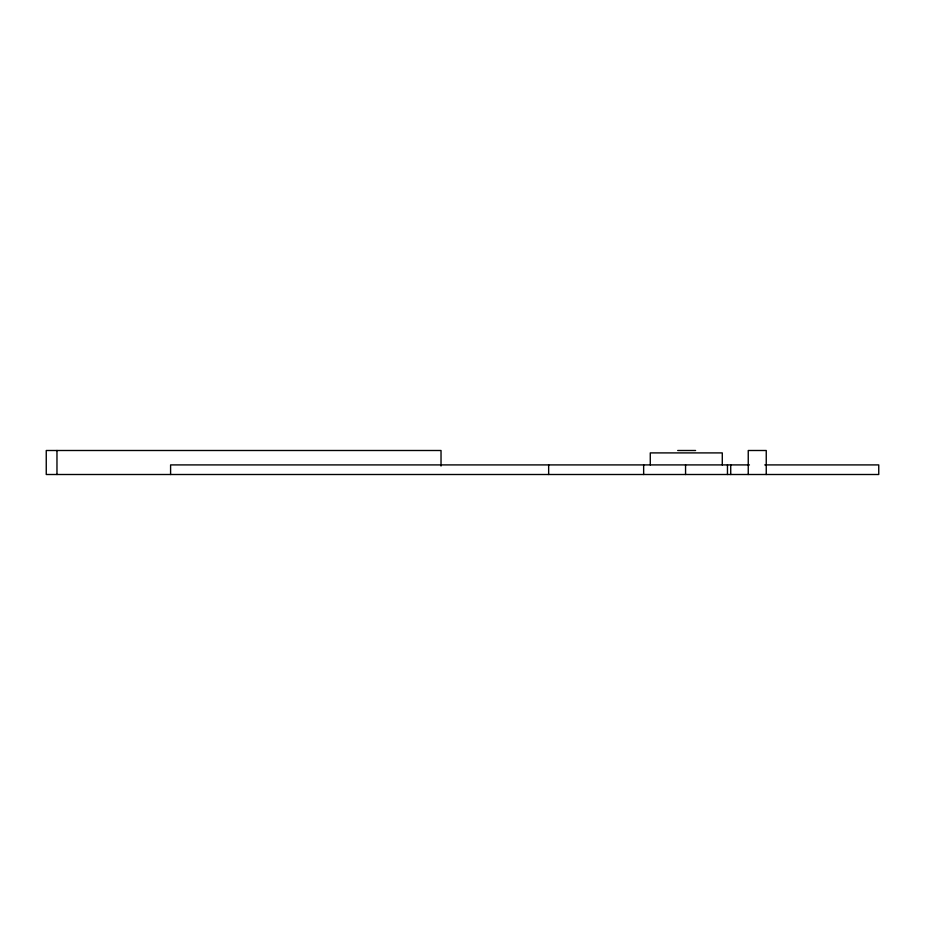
<?xml version="1.0" encoding="UTF-8"?>
<svg xmlns="http://www.w3.org/2000/svg" width="925" height="925" viewBox="0 0 925 925"><rect width="100%" height="100%" fill="white"/><g stroke="black" fill="none" stroke-linecap="round" stroke-linejoin="round"><path stroke-width="1.39" d="M677.69 450.498L695.6 450.498M749.447 464.905L170.593 464.905L170.593 474.502M764.755 464.905L878.75 464.905L878.75 474.502L46.25 474.502L46.25 450.498L441.028 450.498L441.028 466.027M766.247 474.502L766.247 450.498L748.244 450.498L748.244 474.502M730.727 464.905L730.727 474.502M727.466 464.905L727.466 474.502M722.286 464.905L722.286 452.903L650.275 452.903L650.275 464.905M685.564 464.905L685.564 474.502M643.65 464.905L643.65 474.502M548.652 464.905L548.652 474.502M56.968 450.498L56.968 474.502"/></g></svg>
